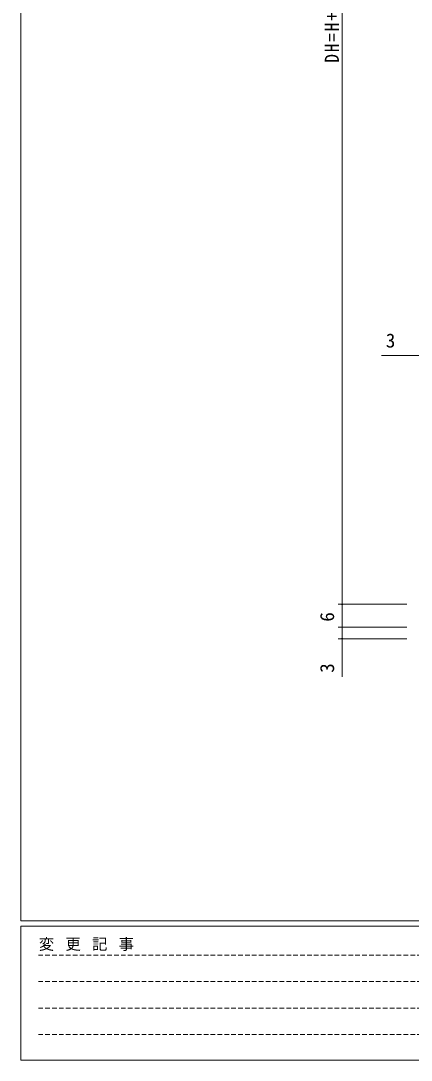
# Model space of a CAD drawing. Units: millimetres on the paper. Extents: x -420 to 373, y -297 to 267.
# Drawn here: x -417.7 to -315.7, y -297 to -25.3 of the extents above; entities that cross this region are included whole.
import ezdxf
from ezdxf.enums import TextEntityAlignment as Align

# ---------------------------------------------------------------- set-up
doc = ezdxf.new("R2010")
doc.units = ezdxf.units.MM
doc.linetypes.add('DASHED1', pattern=[1.8, 1.2, -0.6])
doc.layers.add('0-1_USER1', color=7, linetype='Continuous', lineweight=9)
doc.layers.add('0-7_YKK_D', color=6, linetype='Continuous', lineweight=9)
doc.styles.add('ＭＳ ゴシック', font='')
doc.styles.get('ＭＳ ゴシック').set_extended_font_data('MS Gothic')

msp = doc.modelspace()

# ---------------------------------------------------------------- linework, layer by layer
at = {"layer": '0-1_USER1'}
for p, q in [((-417.7, -260.6), (-417.7, 264.4)), ((352.3, -260.6), (-417.7, -260.6)), ((-417.7, -297), (-417.7, -262)), ((314.5, -262), (-417.7, -262)), ((-417.7, -297), (314.5, -297))]:
    msp.add_line(p, q, dxfattribs=at)
at = {"layer": '0-1_USER1', "linetype": 'DASHED1'}
for p, q in [((-413.101, -269.512), (-164.909, -269.512)), ((-413.101, -276.441), (-164.909, -276.441)), ((-413.101, -283.37), (-164.909, -283.37)), ((-413.101, -290.298), (-164.909, -290.298))]:
    msp.add_line(p, q, dxfattribs=at)
at = {"layer": '0-7_YKK_D'}
for p, q in [((-333.739, 127.168), (-333.739, -177.832)), ((-316.829, -177.832), (-334.739, -177.832)), ((-316.829, -177.832), (-334.739, -177.832)), ((-333.739, -177.832), (-333.739, -183.832)), ((-316.829, -183.832), (-334.739, -183.832)), ((-316.829, -183.832), (-334.739, -183.832)), ((-333.739, -183.832), (-333.739, -186.832)), ((-316.829, -186.832), (-334.739, -186.832)), ((-333.739, -186.832), (-333.739, -196.832))]:
    msp.add_line(p, q, dxfattribs=at)
msp.add_lwpolyline([(-311.829, -112.832), (-314.829, -112.832), (-323.429, -112.832)], dxfattribs=at)
for centre, start, end in [((-333.739, -177.832), 90, 270), ((-333.739, -177.832), 90, 270), ((-333.739, -177.832), 270, 90), ((-333.739, -177.832), 270, 90), ((-333.739, -183.832), 90, 270), ((-333.739, -183.832), 90, 270), ((-333.739, -183.832), 270, 90), ((-333.739, -183.832), 270, 90), ((-333.739, -186.832), 90, 270), ((-333.739, -186.832), 270, 90)]:
    msp.add_arc(centre, 0.106, start, end, dxfattribs=at)

# ---------------------------------------------------------------- texts
at = {"layer": '0-1_USER1', "insert": (-412.986, -268.447), "char_height": 2.933, "attachment_point": 7, "style": 'ＭＳ ゴシック'}
msp.add_mtext('\\T1.16;変\\~更\\~記\\~事', dxfattribs=at)
at = {"layer": '0-7_YKK_D', "color": 3, "style": 'ＭＳ ゴシック'}
msp.add_text('3', height=3.666, dxfattribs=at).set_placement((-322.339, -111.832), align=Align.BOTTOM_LEFT)
for s, p in [('6', (-334.739, -182.391)), ('3', (-334.739, -195.742))]:
    msp.add_text(s, height=3.666, rotation=90, dxfattribs=at).set_placement(p, align=Align.BOTTOM_LEFT)
at = {"layer": '0-7_YKK_D', "color": 3, "insert": (-334.539, -36.272), "char_height": 3.666, "attachment_point": 7, "rotation": 90, "style": 'ＭＳ ゴシック'}
msp.add_mtext('\\T1.22;\\W0.9;DH=H+20', dxfattribs=at)

doc.saveas('drawing.dxf')
